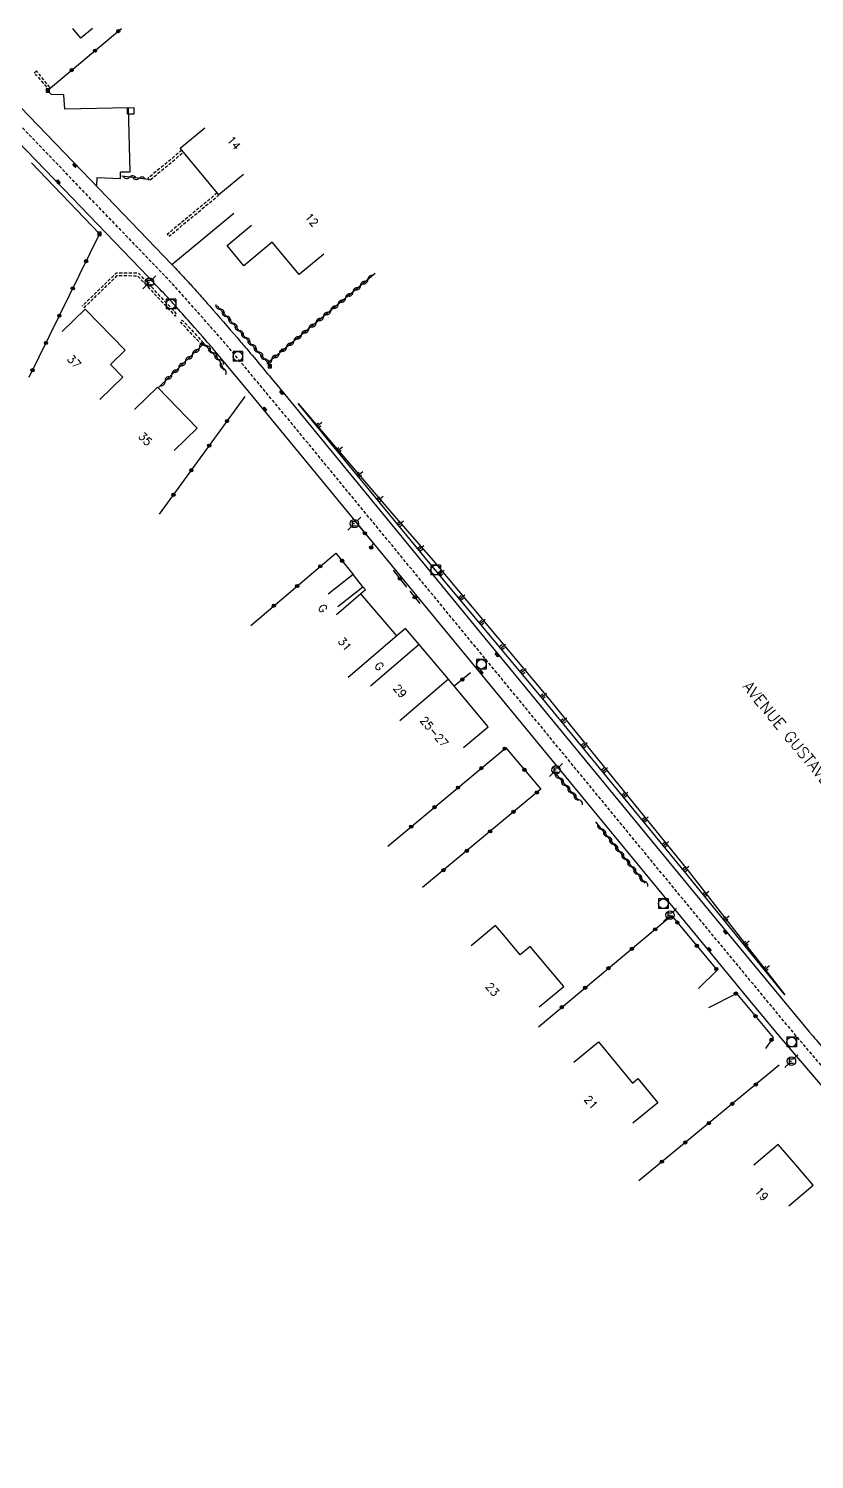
# Model space of a CAD drawing. Header units: millimetres. Extents: x 123000 to 124000, y 125000 to 126000.
# Drawn here: x 123657 to 123779.9, y 125776.5 to 126000 of the extents above; entities that cross this region are included whole.
import ezdxf
from ezdxf.enums import TextEntityAlignment as Align

# ---------------------------------------------------------------- set-up
doc = ezdxf.new("R2010")
doc.units = ezdxf.units.MM
doc.linetypes.add('DASHED', pattern=[0.75, 0.5, -0.25])
doc.layers.get('0').update_dxf_attribs({"linetype": 'CONTINUOUS'})
for name, color, linetype in [('W0001', 6, 'DASHED'), ('W0008', 7, 'CONTINUOUS'), ('W0100', 7, 'CONTINUOUS'), ('W0112', 1, 'DASHED'), ('W0211', 2, 'CONTINUOUS'), ('W0310', 3, 'CONTINUOUS'), ('W0322', 7, 'CONTINUOUS'), ('W0330', 7, 'CONTINUOUS'), ('W0400', 7, 'CONTINUOUS'), ('W0420', 7, 'CONTINUOUS'), ('W0471', 7, 'CONTINUOUS'), ('W0989', 7, 'CONTINUOUS'), ('W0991', 7, 'CONTINUOUS'), ('W1102', 7, 'CONTINUOUS')]:
    doc.layers.add(name, color=color, linetype=linetype)
doc.styles.get("Standard").update_dxf_attribs({"font": 'romans.shx', "width": 0.85})

# ---------------------------------------------------------------- blocks, each defined once
blk = doc.blocks.new('t211o')
at = {"color": 0, "linetype": 'Continuous'}
for p, q in [((-0.29, 0.5), (-0.29, 0)), ((0, 1), (0, 0)), ((0.29, 0.5), (0.29, 0))]:
    blk.add_line(p, q, dxfattribs=at)
blk = doc.blocks.new('T420')
for p, q in [((0.75, 0.75), (-0.75, 0.75)), ((-0.75, 0.75), (-0.75, -0.75)), ((0.75, 0.75), (0.75, -0.75)), ((0.75, -0.75), (-0.75, -0.75))]:
    blk.add_line(p, q)
blk.add_ellipse((0, 0), major_axis=(-0.53, 0.53), ratio=1, start_param=3.926991, end_param=10.210176)
blk = doc.blocks.new('T471')
for p, q in [((-0.333334, 0.333334), (-0.333334, -0.333334)), ((-0.333334, 0.333334), (0.333334, 0.333334)), ((-0.333334, 0), (0, 0)), ((0.500001, 0.500001), (1.000002, 1.000002)), ((-0.500001, -0.500001), (-1.000002, -1.000002)), ((-0.333334, -0.333334), (0.333334, -0.333334))]:
    blk.add_line(p, q)
blk.add_ellipse((0, 0), major_axis=(0.471405, 0.471405), ratio=1, start_param=5.4977871438, end_param=11.780972451)
blk = doc.blocks.new('t330o')
at = {"color": 0, "linetype": 'Continuous'}
for p, q in [((0.25, -0.25), (-0.25, 0.25)), ((-0.25, -0.25), (0.25, 0.25)), ((-0.25, 0.25), (-0.25, -0.25)), ((0.25, 0.25), (-0.25, 0.25)), ((0.25, -0.25), (0.25, 0.25)), ((-0.25, -0.25), (0.25, -0.25)), ((-0.25, -0.25), (-0.25, -0.25))]:
    blk.add_line(p, q, dxfattribs=at)
blk = doc.blocks.new('T400')
for p, q in [((-0.15, 0.3), (0.15, 0.3)), ((-0.15, -0.25), (-0.15, 0.3)), ((-0.15, 0.15), (0.15, 0.15)), ((-0.15, 0), (0.15, 0)), ((0.15, 0.3), (0.15, -0.25)), ((-0.15, -0.15), (0.15, -0.15)), ((-0.15, -0.25), (-0.15, -0.3)), ((-0.15, -0.3), (0.15, -0.3)), ((0.15, -0.3), (0.15, -0.25))]:
    blk.add_line(p, q)
blk = doc.blocks.new('t112o')
at = {"color": 0, "linetype": 'Continuous'}
for p, q in [((-0.5, 0.5), (0.5, 0.5)), ((-0.5, -0.5), (-0.5, 0.5)), ((0.5, 0.5), (0.5, -0.5)), ((0.5, -0.5), (-0.5, -0.5))]:
    blk.add_line(p, q, dxfattribs=at)
blk = doc.blocks.new('t310o')
at = {"color": 0, "linetype": 'Continuous'}
for centre, start, end in [((-0.5, 0.38), 216.8699, 323.1304), ((0.5, -0.37), 36.8699, 143.1303)]:
    blk.add_arc(centre, 0.625, start, end, dxfattribs=at)
blk = doc.blocks.new('t322o')
at = {"color": 0, "linetype": 'Continuous'}
for radius in [0.25, 0.15]:
    blk.add_circle((0, 0), radius, dxfattribs=at)

msp = doc.modelspace()

# ---------------------------------------------------------------- linework, layer by layer
at = {"layer": 'W0001', "flags": 128}
msp.add_lwpolyline([(123833.2, 125777.18), (123801.58, 125813.94), (123777.26, 125842.31), (123758.68, 125864.77), (123740.55, 125886.8), (123717.74, 125914.53), (123697.18, 125939.51), (123687.62, 125951), (123679.79, 125959.84), (123672.25, 125967.69), (123659.53, 125980.9), (123650.9, 125989.84), (123641.1, 126000)], dxfattribs=at)
at = {"layer": 'W0008', "flags": 128}
for points in [[(123831.17, 125776.47), (123797.01, 125816.21), (123777.1, 125839.41), (123773.81, 125843.29), (123769.28, 125848.73), (123761.16, 125858.61), (123728.47, 125898.34), (123692.34, 125942.2), (123685.9, 125949.95, 0.006026), (123685.34, 125950.6, 0.0011), (123682.26, 125954.11, 0.001166), (123679.92, 125956.74, 0.004111), (123679.25, 125957.48, 0.003678), (123678.11, 125958.7, 0.001816), (123675.77, 125961.15), (123662.47, 125974.95), (123648.02, 125989.92), (123638.32, 126000)], [(123651.59, 125992.01), (123666.69, 125976.36), (123679.41, 125963.14, -0.003389), (123681.46, 125960.98, -0.005004), (123682.83, 125959.49, -0.002123), (123683.61, 125958.61, -0.001036), (123685.21, 125956.79, -0.000963), (123685.34, 125956.65, -0.000028), (123689.62, 125951.72, -0.003515), (123691.08, 125950.03, -0.003488), (123695.86, 125944.29), (123729.56, 125903.31), (123764.6, 125860.73), (123779.06, 125843.27, 0.001972), (123779.41, 125842.86, 0.000711), (123780.37, 125841.72, 0.002451), (123781.39, 125840.53, -0.00355), (123782.09, 125839.71, -0.000032), (123782.44, 125839.28, -0.000009), (123783.64, 125837.86, -0.000268), (123785.51, 125835.63, 0.00354), (123785.65, 125835.46), (123818.36, 125797.5), (123835.22, 125777.89)]]:
    msp.add_lwpolyline(points, format="xyb", dxfattribs=at)
for points in [[(123667.59, 125975.43), (123667.69, 125975.53), (123667.76, 125976.73), (123671.41, 125976.59), (123671.42, 125977.61), (123672.89, 125977.63), (123672.64, 125987.61), (123662.67, 125987.43), (123662.54, 125989.67), (123660.63, 125989.71), (123660.04, 125990.32)], [(123657.48, 125979.01), (123668.12, 125967.94)], [(123679.41, 125963.14), (123689.13, 125971.18)]]:
    msp.add_lwpolyline(points, dxfattribs=at)
at = {"layer": 'W0100', "flags": 128}
for points in [[(123667, 126000), (123665.21, 125998.51), (123663.97, 126000)], [(123690.62, 125977.22), (123686.77, 125974.04), (123680.73, 125981.34), (123684.58, 125984.52)], [(123703.17, 125964.75), (123699.33, 125961.56), (123695.11, 125966.63), (123690.67, 125962.94), (123688.05, 125966.09), (123691.89, 125969.29)], [(123662.29, 125952.7), (123665.88, 125956.18), (123672.12, 125949.74), (123669.85, 125947.54), (123671.78, 125945.55), (123668.19, 125942.07)], [(123673.59, 125940.48), (123677.17, 125943.97), (123683.38, 125937.6), (123679.79, 125934.11)], [(123705.34, 125909.71), (123709.28, 125912.79), (123707.78, 125914.71), (123703.84, 125911.63)], [(123725.03, 125887.7), (123728.87, 125890.9), (123722.68, 125898.34), (123718.06, 125903.78), (123715.94, 125906.26), (123714.59, 125905.11), (123708.95, 125911.69), (123705.15, 125908.44)], [(123736.83, 125847.15), (123740.67, 125850.35), (123735.44, 125856.61), (123733.87, 125855.3), (123731.3, 125858.38), (123730.03, 125859.9), (123726.19, 125856.7)], [(123742.26, 125838.54), (123746.12, 125841.71), (123751.41, 125835.27), (123752.24, 125835.95), (123755.36, 125832.16), (123751.5, 125828.98)], [(123775.87, 125816.07), (123779.66, 125819.33), (123776.93, 125822.5), (123774.19, 125825.68), (123770.41, 125822.42)]]:
    msp.add_lwpolyline(points, dxfattribs=at)
at = {"layer": 'W0112', "flags": 128}
for points in [[(123658.28, 125993.38), (123657.89, 125993.06), (123658.21, 125992.69), (123658.28, 125992.74), (123658.41, 125992.58), (123660.12, 125990.48), (123660.43, 125990.73), (123658.72, 125992.84)], [(123684.14, 125950.55), (123680.75, 125954.2), (123681.04, 125954.47), (123684.44, 125950.82)]]:
    msp.add_lwpolyline(points, close=True, dxfattribs=at)
for points in [[(123681, 125981.01), (123675.66, 125976.58), (123675.92, 125976.28), (123681.26, 125980.7)], [(123686.53, 125974.33), (123678.71, 125967.86), (123678.97, 125967.55), (123686.78, 125974.02)], [(123665.69, 125956.38), (123670.89, 125961.41), (123674.04, 125961.4), (123679.94, 125955.1), (123680.23, 125955.37), (123674.22, 125961.8), (123670.73, 125961.81), (123665.41, 125956.66)]]:
    msp.add_lwpolyline(points, dxfattribs=at)
at = {"layer": 'W0211', "flags": 128}
msp.add_lwpolyline([(123775.23, 125849.07), (123759.53, 125868.34), (123737.4, 125895.28), (123719.82, 125916.4), (123699.14, 125941.42), (123713.81, 125924.3), (123720.23, 125916.95), (123738.41, 125895.24), (123759.97, 125868.63)], close=True, dxfattribs=at)
at = {"layer": 'W0310', "flags": 128}
for points in [[(123675.79, 125976.43), (123671.6, 125976.95)], [(123711.2, 125961.75), (123694.44, 125947.81), (123686.49, 125956.69)], [(123677.28, 125943.86), (123684.44, 125950.82), (123686.88, 125948.17), (123687.54, 125946.64)], [(123739.01, 125884.02), (123743, 125879.42)], [(123745.66, 125876.09), (123753.37, 125866.49)]]:
    msp.add_lwpolyline(points, dxfattribs=at)
at = {"layer": 'W0322', "flags": 128}
for points in [[(123660.12, 125990.48), (123671.53, 126000)], [(123668.12, 125967.94), (123657.08, 125945.48)], [(123690.85, 125942.53), (123677.45, 125924.13)], [(123708.31, 125922.69), (123710.87, 125919.6), (123710.54, 125918.79)], [(123691.75, 125906.77), (123705.06, 125918.06), (123707.78, 125914.71)], [(123714.03, 125915.41), (123716.09, 125912.73)], [(123709.28, 125912.79), (123709.68, 125912.31), (123708.95, 125911.69)], [(123716.6, 125912.1), (123718.18, 125910.17)], [(123726.08, 125899.35), (123723.57, 125897.26)], [(123713.2, 125872.29), (123731.62, 125887.65), (123737.08, 125881.18), (123718.62, 125865.79)], [(123736.73, 125844.07), (123757.54, 125861.43), (123764.66, 125852.92), (123761.74, 125850.05)], [(123763.36, 125847.08), (123767.67, 125849.28), (123773.41, 125842.4), (123772.21, 125840.68)], [(123774.37, 125838.05), (123752.4, 125820)]]:
    msp.add_lwpolyline(points, dxfattribs=at)
at = {"layer": 'W1102', "flags": 128}
for points in [[(123714.59, 125905.11), (123707, 125898.6)], [(123718.06, 125903.78), (123710.47, 125897.28)], [(123722.68, 125898.34), (123715.06, 125891.87)]]:
    msp.add_lwpolyline(points, dxfattribs=at)

# ---------------------------------------------------------------- block references
at = {"layer": 'W0112', "rotation": 271.3206738482357}
msp.add_blockref('t112o', (123672.98, 125987.14), dxfattribs=at)
at = {"layer": 'W0211'}
for p, rotation in [((123702.12, 125937.82), 309.5682450552496), ((123705.3, 125933.97), 309.5682450550842), ((123708.48, 125930.11), 309.5682450551546), ((123711.67, 125926.26), 309.5682450551962), ((123714.85, 125922.41), 309.568245055178), ((123718.04, 125918.55), 309.5682450551662), ((123721.23, 125914.7), 309.7725862707782), ((123724.43, 125910.86), 309.77258627076), ((123727.63, 125907.02), 309.7725862707664), ((123730.83, 125903.18), 309.77258627076), ((123734.02, 125899.33), 309.7725862707429), ((123737.22, 125895.49), 309.7725862707547), ((123740.4, 125891.63), 309.4000889174366), ((123743.57, 125887.76), 309.4000889174302), ((123746.74, 125883.9), 309.4000889174067), ((123749.92, 125880.04), 309.4000889174355), ((123753.09, 125876.17), 309.4000889174185), ((123756.26, 125872.31), 309.400088917395), ((123759.44, 125868.45), 309.4000889174536), ((123762.6, 125864.57), 309.1767206363157), ((123765.75, 125860.7), 309.1767206362687), ((123768.91, 125856.82), 309.1767206362441), ((123772.07, 125852.95), 309.1767206364524)]:
    msp.add_blockref('t211o', p, dxfattribs=dict(at, rotation=rotation))
at = {"layer": 'W0310'}
for p, rotation in [((123672.81, 125976.8), 172.9001998404343), ((123674.3, 125976.62), 172.9001998404343), ((123710.04, 125960.79), 219.7577737308428), ((123707.74, 125958.87), 219.7577737308428), ((123708.89, 125959.83), 219.7577737308428), ((123686.96, 125956.16), 131.8644243661326), ((123705.43, 125956.95), 219.7577737308428), ((123706.58, 125957.91), 219.7577737308428), ((123687.96, 125955.05), 131.8644243661326), ((123688.97, 125953.93), 131.8644243661326), ((123701.97, 125954.07), 219.7577737308428), ((123703.12, 125955.03), 219.7577737308428), ((123704.28, 125955.99), 219.7577737308428), ((123689.97, 125952.81), 131.8644243661326), ((123690.97, 125951.69), 131.8644243661326), ((123699.66, 125952.16), 219.7577737308428), ((123700.82, 125953.12), 219.7577737308428), ((123683.73, 125950.13), 44.24715069086147), ((123684.78, 125950.44), 312.6386008922936), ((123691.97, 125950.58), 131.8644243661326), ((123692.97, 125949.46), 131.8644243661326), ((123697.36, 125950.24), 219.7577737308428), ((123698.51, 125951.2), 219.7577737308428), ((123681.58, 125948.04), 44.24715069086147), ((123682.66, 125949.09), 44.24715069086147), ((123685.8, 125949.34), 312.6386008922936), ((123686.82, 125948.24), 312.6386008922936), ((123693.97, 125948.34), 131.8644243661326), ((123695.05, 125948.32), 219.7577737308428), ((123696.21, 125949.28), 219.7577737308428), ((123679.43, 125945.95), 44.24715069086147), ((123680.51, 125947), 44.24715069086147), ((123687.44, 125946.88), 293.3999781387358), ((123678.36, 125944.9), 44.24715069086147), ((123739.99, 125882.89), 310.9582292329579), ((123740.97, 125881.76), 310.9582292329579), ((123741.96, 125880.62), 310.9582292329579), ((123742.94, 125879.49), 310.9582292329579), ((123746.6, 125874.92), 308.7748099238304), ((123747.54, 125873.75), 308.7748099238304), ((123748.48, 125872.58), 308.7748099238304), ((123749.42, 125871.41), 308.7748099238304), ((123750.36, 125870.24), 308.7748099238304), ((123751.3, 125869.07), 308.7748099238304), ((123752.24, 125867.91), 308.7748099238304), ((123753.18, 125866.74), 308.7748099238304)]:
    msp.add_blockref('t310o', p, dxfattribs=dict(at, rotation=rotation))
at = {"layer": 'W0322'}
for p, rotation in [((123671.06, 125999.61), 39.81765228211078), ((123667.41, 125996.56), 39.81765228211078), ((123663.77, 125993.52), 39.81765228211078), ((123666.03, 125963.68), 243.8283539207862), ((123663.93, 125959.42), 243.8283539207862), ((123661.84, 125955.15), 243.8283539207862), ((123659.74, 125950.89), 243.8283539207862), ((123657.65, 125946.63), 243.8283539207862), ((123688.05, 125938.69), 233.9458508961022), ((123685.26, 125934.85), 233.9458508961022), ((123682.46, 125931.01), 233.9458508961022), ((123679.67, 125927.17), 233.9458508961022), ((123710.59, 125918.92), 247.77280434618), ((123706.03, 125916.86), 309.0501348614016), ((123702.62, 125915.99), 40.31745414580493), ((123699, 125912.91), 40.31745414580493), ((123695.37, 125909.84), 40.31745414580493), ((123731.44, 125887.5), 39.82689429932736), ((123727.79, 125884.46), 39.82689429932736), ((123734.53, 125884.21), 310.1564026407623), ((123724.14, 125881.41), 39.82689429932736), ((123736.47, 125880.67), 219.8268942993118), ((123720.49, 125878.37), 39.82689429932736), ((123732.82, 125877.63), 219.8268942993118), ((123716.84, 125875.33), 39.82689429932736), ((123729.17, 125874.59), 219.8268942993118), ((123725.53, 125871.55), 219.8268942993118), ((123721.88, 125868.51), 219.8268942993118), ((123754.97, 125859.28), 39.8268942993156), ((123758.44, 125860.35), 309.9045152556381), ((123751.32, 125856.24), 39.8268942993156), ((123761.49, 125856.71), 309.9045152556381), ((123747.67, 125853.2), 39.8268942993156), ((123764.53, 125853.07), 309.9045152556381), ((123744.02, 125850.15), 39.8268942993156), ((123767.59, 125849.24), 27.18106791398146), ((123740.38, 125847.11), 39.8268942993156), ((123770.65, 125845.7), 309.8451156917439), ((123773.16, 125842.03), 234.933617383168), ((123770.7, 125835.03), 219.3887842112715), ((123767.03, 125832.02), 219.3887842112715), ((123763.36, 125829.01), 219.3887842112715), ((123759.69, 125825.99), 219.3887842112715), ((123756.02, 125822.98), 219.3887842112715)]:
    msp.add_blockref('t322o', p, dxfattribs=dict(at, rotation=rotation))
for p in [(123709.59, 125921.15), (123715.06, 125914.07), (123717.39, 125911.14), (123724.83, 125898.3)]:
    msp.add_blockref('t322o', p, dxfattribs=at)
at = {"layer": 'W0330'}
for p in [(123660.04, 125990.32), (123668.12, 125967.94), (123694.74, 125947.23)]:
    msp.add_blockref('t330o', p, dxfattribs=at)
at = {"layer": 'W0400'}
for p, rotation in [((123664.26, 125978.66), 43.96448195529992), ((123661.63, 125976.04), 44.01252460650311), ((123696.6, 125943.15), 219.4312161942742), ((123693.93, 125940.51), 219.4807969787813), ((123730.29, 125902.18), 219.4495777112996), ((123727.74, 125899.46), 39.48079697882178), ((123765.97, 125858.84), 219.6338359942785), ((123763.4, 125856.12), 219.4336718689929)]:
    msp.add_blockref('T400', p, dxfattribs=dict(at, rotation=rotation))
at = {"layer": 'W0420'}
for p in [(123679.28, 125956.97), (123689.74, 125948.8), (123720.67, 125915.41), (123727.81, 125900.7), (123756.25, 125863.28), (123776.29, 125841.68)]:
    msp.add_blockref('T420', p, dxfattribs=at)
at = {"layer": 'W0471'}
for p in [(123675.91, 125960.37), (123707.95, 125922.66), (123739.47, 125884.18), (123757.29, 125861.51), (123776.26, 125838.69)]:
    msp.add_blockref('T471', p, dxfattribs=at)

# ---------------------------------------------------------------- texts
at = {"layer": 'W0989'}
msp.add_text('AVENUE GUSTAVE MAIGRET', height=1.75, rotation=309.4508, dxfattribs=at).set_placement((123779.02, 125885.81), align=Align.MIDDLE)
at = {"layer": 'W0991'}
for s, rotation, p in [('14', 309.6034, (123689.14, 125982.15)), ('12', 309.7578, (123701.29, 125970.15)), ('37', 314.2472, (123664.14, 125947.96)), ('35', 314.2472, (123675.26, 125935.9)), ('G', 308.029, (123703.01, 125909.44)), ('31', 310.6144, (123706.46, 125903.84)), ('G', 310.6144, (123711.84, 125900.38)), ('29', 310.6144, (123715.09, 125896.51)), ('25-27', 310.6144, (123720.43, 125890.14)), ('23', 310.7181, (123729.53, 125849.89)), ('21', 310.7181, (123744.93, 125832.27)), ('19', 310.7181, (123771.62, 125817.94))]:
    msp.add_text(s, height=1.25, rotation=rotation, dxfattribs=at).set_placement(p, align=Align.MIDDLE)

doc.saveas('drawing.dxf')
